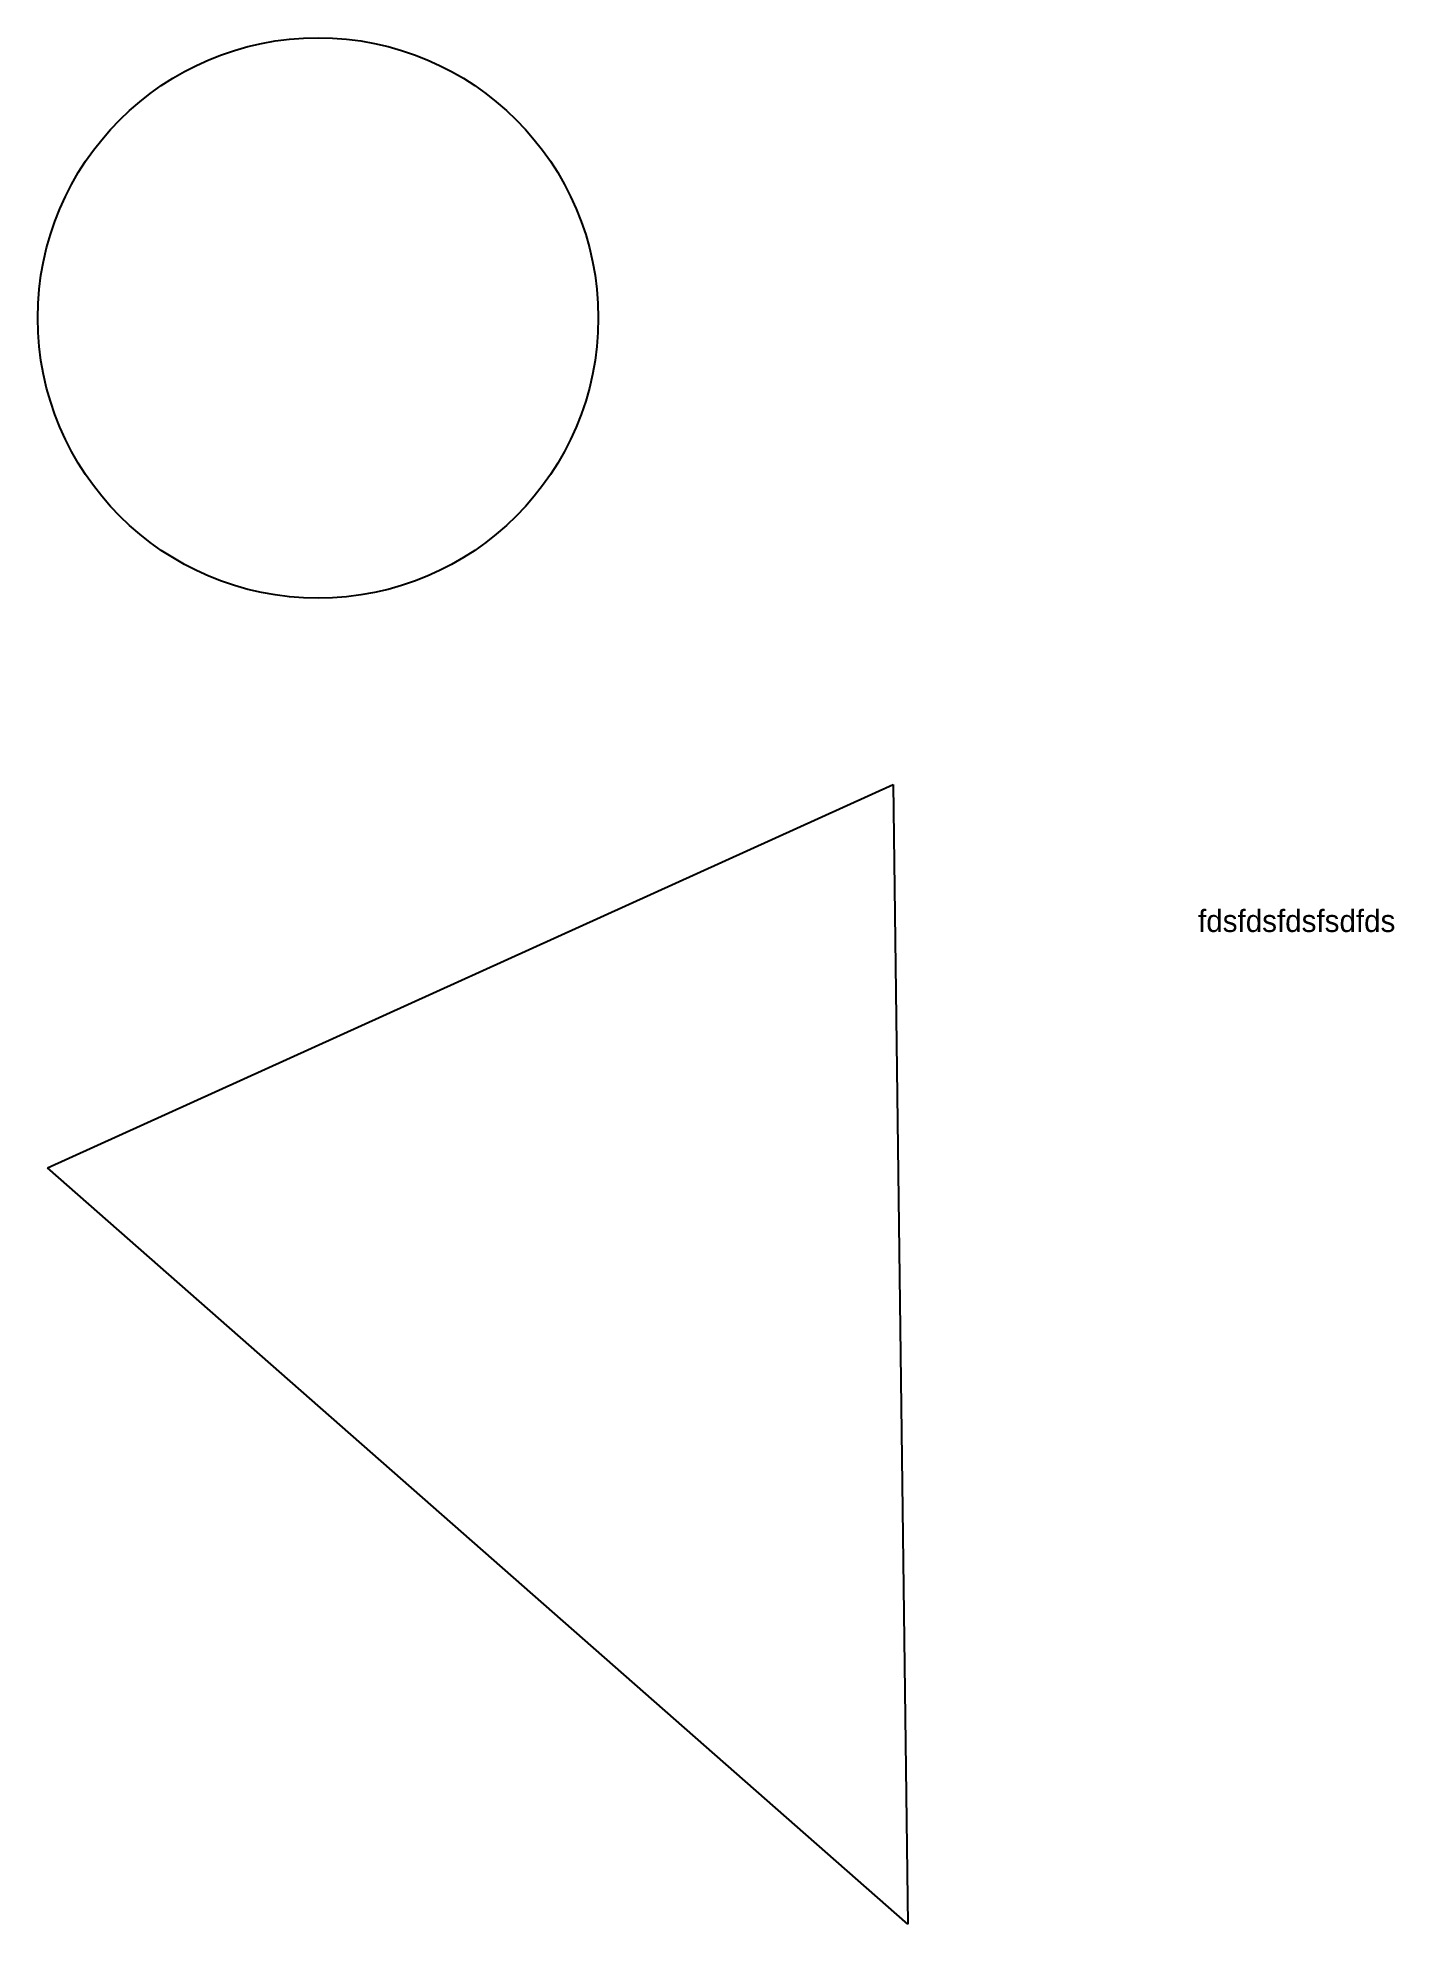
# Model space of a CAD drawing. Extents: x 114 to 267, y 43 to 256.
import ezdxf

# ---------------------------------------------------------------- set-up
doc = ezdxf.new("R2010")
doc.units = 0
doc.layers.add('$CHECKTXT', color=7, linetype='CONTINUOUS')

msp = doc.modelspace()

# ---------------------------------------------------------------- linework, layer by layer
at = {"layer": '$CHECKTXT', "color": 1}
for p, q in [((115.27, 128.51), (210.82, 171.82)), ((210.82, 171.82), (212.49, 43.02)), ((212.49, 43.02), (115.27, 128.51))]:
    msp.add_line(p, q, dxfattribs=at)
msp.add_circle((145.83, 224.55), 31.67, dxfattribs=at)

# ---------------------------------------------------------------- texts
msp.add_text('fdsfdsfdsfsdfds', height=2.5, dxfattribs=at).set_placement((245.27, 155.16))

doc.saveas('drawing.dxf')
